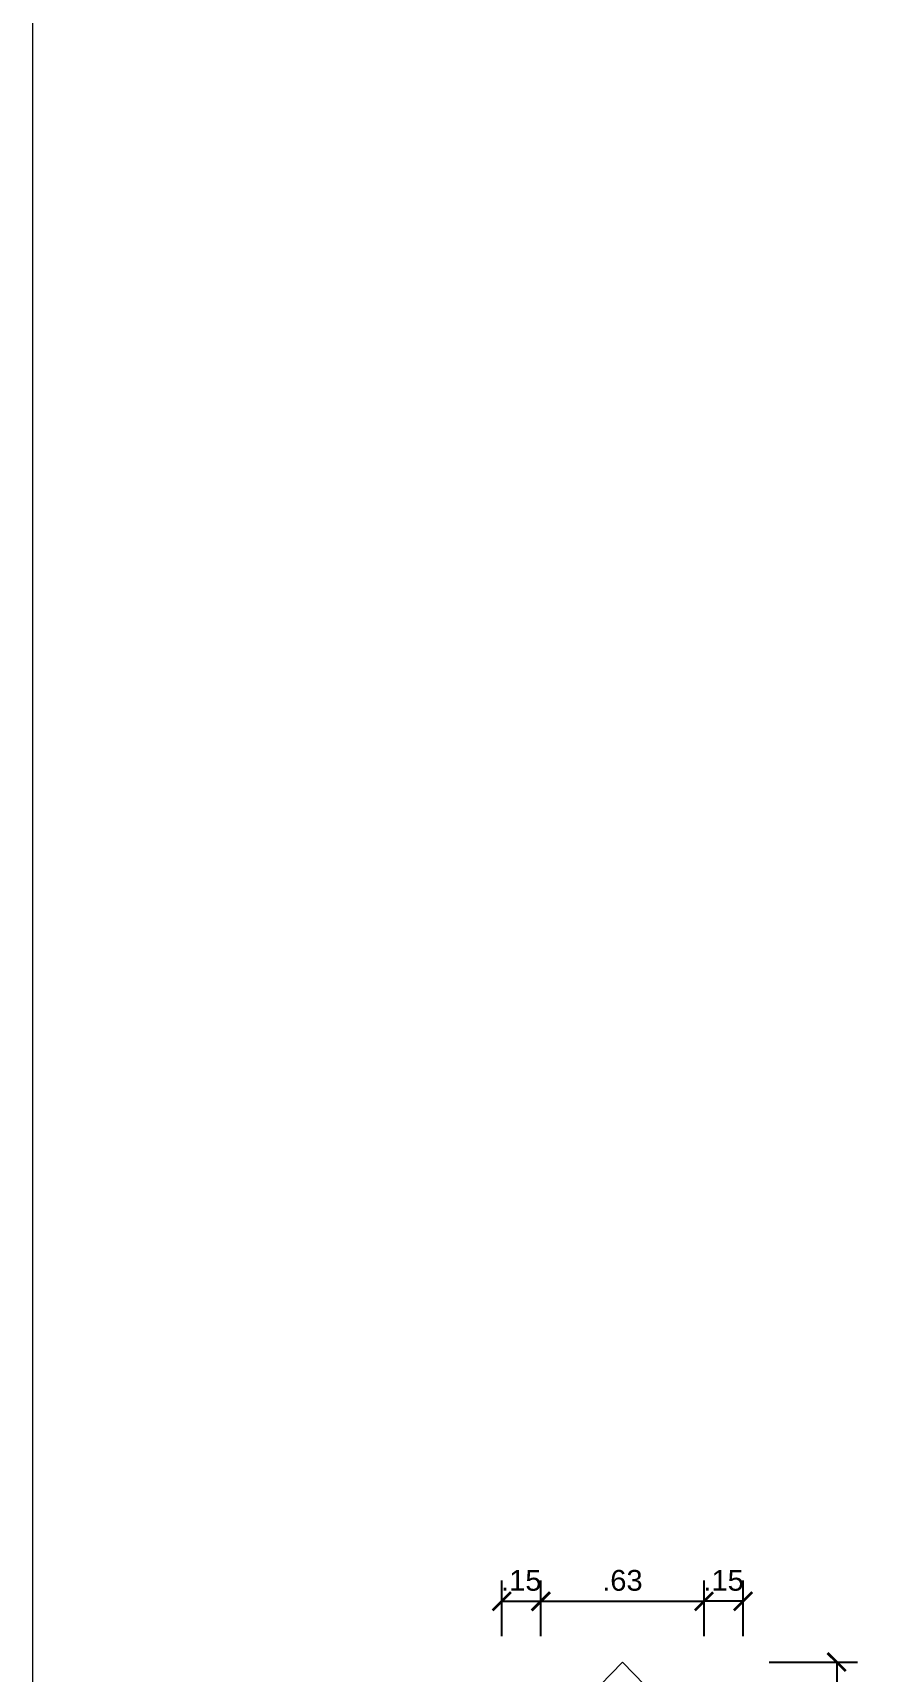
# Model space of a CAD drawing. Header units: millimetres. Extents: x 107 to 309, y 11 to 70.
# Drawn here: x 218.78 to 222, y 23.39 to 29.7 of the extents above; entities that cross this region are included whole.
import ezdxf

# ---------------------------------------------------------------- set-up
doc = ezdxf.new("R2010")
doc.units = ezdxf.units.MM
doc.header["$PDMODE"] = 32
doc.layers.get('0').update_dxf_attribs({"lineweight": 0})
doc.layers.get('Defpoints').update_dxf_attribs({"color": 167, "lineweight": 0})
for name, color, linetype, lineweight in [('A-Dims', 22, 'Continuous', 0), ('A-Draw', 2, 'Continuous', 0), ('A-Stair', 53, 'Continuous', 0)]:
    doc.layers.add(name, color=color, linetype=linetype, lineweight=lineweight)
doc.styles.add('ejes', font='swissel.ttf')
doc.dimstyles.new('DIM50', dxfattribs={"dimtxt": 0.08, "dimasz": 0.07, "dimexe": 0.08, "dimexo": 0.1, "dimgap": 0.04, "dimtad": 2, "dimzin": 4, "dimdsep": 46, "dimtxsty": 'ejes', "dimblk": 'ARCHTICK', "dimcen": 0.05, "dimadec": 0, "dimazin": 0, "dimtfac": 1, "dimtix": 1, "dimtmove": 0, "dimatfit": 3, "dimfxl": 0.08, "dimarcsym": 0})

# ---------------------------------------------------------------- blocks, each defined once
blk = doc.blocks.new('_ArchTick')
at = {"color": 0, "linetype": 'ByBlock', "const_width": 0.15}
blk.add_lwpolyline([(-0.5, -0.5), (0.5, 0.5)], dxfattribs=at)
blk = doc.blocks.new('*D351')
at = {"layer": 'A-Dims', "color": 0, "lineweight": -2}
for p, q in [((221.3606, 23.533), (221.3606, 23.7467)), ((221.5107, 23.533), (221.5107, 23.7467)), ((221.5107, 23.6667), (221.3606, 23.6667))]:
    blk.add_line(p, q, dxfattribs=at)
at = {"layer": 'Defpoints', "color": 0}
for p in [(221.3606, 23.6667), (221.3606, 23.433), (221.5107, 23.433)]:
    blk.add_point(p, dxfattribs=at)
at = {"layer": 'A-Dims', "color": 0, "lineweight": -2, "xscale": 0.07, "yscale": 0.07, "zscale": 0.07}
blk.add_blockref('_ArchTick', (221.3606, 23.6667), dxfattribs=at)
at = {"layer": 'A-Dims', "color": 0, "lineweight": -2, "xscale": 0.07, "yscale": 0.07, "zscale": 0.07, "rotation": 180}
blk.add_blockref('_ArchTick', (221.5107, 23.6667), dxfattribs=at)
at = {"layer": 'A-Dims', "color": 0, "insert": (221.4357, 23.7467), "char_height": 0.08, "attachment_point": 5, "style": 'ejes'}
blk.add_mtext('.15', dxfattribs=at)
blk = doc.blocks.new('*D352')
at = {"layer": 'A-Dims', "color": 0, "lineweight": -2}
for p, q in [((220.7336, 23.533), (220.7336, 23.7467)), ((221.3606, 23.533), (221.3606, 23.7467)), ((220.7336, 23.6667), (221.3606, 23.6667))]:
    blk.add_line(p, q, dxfattribs=at)
at = {"layer": 'Defpoints', "color": 0}
for p in [(221.3606, 23.6667), (220.7336, 23.433), (221.3606, 23.433)]:
    blk.add_point(p, dxfattribs=at)
at = {"layer": 'A-Dims', "color": 0, "lineweight": -2, "xscale": 0.07, "yscale": 0.07, "zscale": 0.07, "rotation": 180}
blk.add_blockref('_ArchTick', (220.7336, 23.6667), dxfattribs=at)
at = {"layer": 'A-Dims', "color": 0, "lineweight": -2, "xscale": 0.07, "yscale": 0.07, "zscale": 0.07}
blk.add_blockref('_ArchTick', (221.3606, 23.6667), dxfattribs=at)
at = {"layer": 'A-Dims', "color": 0, "insert": (221.0471, 23.7467), "char_height": 0.08, "attachment_point": 5, "style": 'ejes'}
blk.add_mtext('.63', dxfattribs=at)
blk = doc.blocks.new('*D353')
at = {"layer": 'A-Dims', "color": 0, "lineweight": -2}
for p, q in [((220.5836, 23.533), (220.5836, 23.7467)), ((220.7336, 23.533), (220.7336, 23.7467)), ((220.5836, 23.6667), (220.7336, 23.6667))]:
    blk.add_line(p, q, dxfattribs=at)
at = {"layer": 'Defpoints', "color": 0}
for p in [(220.7336, 23.6667), (220.5836, 23.433), (220.7336, 23.433)]:
    blk.add_point(p, dxfattribs=at)
at = {"layer": 'A-Dims', "color": 0, "lineweight": -2, "xscale": 0.07, "yscale": 0.07, "zscale": 0.07}
blk.add_blockref('_ArchTick', (220.5836, 23.6667), dxfattribs=at)
at = {"layer": 'A-Dims', "color": 0, "lineweight": -2, "xscale": 0.07, "yscale": 0.07, "zscale": 0.07, "rotation": 180}
blk.add_blockref('_ArchTick', (220.7336, 23.6667), dxfattribs=at)
at = {"layer": 'A-Dims', "color": 0, "insert": (220.6586, 23.7467), "char_height": 0.08, "attachment_point": 5, "style": 'ejes'}
blk.add_mtext('.15', dxfattribs=at)
blk = doc.blocks.new('*D365')
at = {"layer": 'A-Dims', "color": 0, "lineweight": -2}
for p, q in [((221.6107, 23.433), (221.9502, 23.433)), ((221.8702, 23.433), (221.8702, 23.033)), ((221.6107, 23.033), (221.9502, 23.033))]:
    blk.add_line(p, q, dxfattribs=at)
at = {"layer": 'Defpoints', "color": 0}
for p in [(221.5107, 23.433), (221.5107, 23.033), (221.8702, 23.033)]:
    blk.add_point(p, dxfattribs=at)
at = {"layer": 'A-Dims', "color": 0, "lineweight": -2, "xscale": 0.07, "yscale": 0.07, "zscale": 0.07}
for p, rotation in [((221.8702, 23.433), 90), ((221.8702, 23.033), 270)]:
    blk.add_blockref('_ArchTick', p, dxfattribs=dict(at, rotation=rotation))
at = {"layer": 'A-Dims', "color": 0, "insert": (221.9502, 23.233), "char_height": 0.08, "attachment_point": 5, "rotation": 90, "style": 'ejes'}
blk.add_mtext('.40', dxfattribs=at)

msp = doc.modelspace()

# ---------------------------------------------------------------- linework, layer by layer
at = {"layer": 'A-Draw'}
msp.add_line((218.7821, 14.2499), (218.7821, 58.5144), dxfattribs=at)
at = {"layer": 'A-Stair'}
for q in [(220.6586, 23.033), (221.4357, 23.033)]:
    msp.add_line((221.0471, 23.433), q, dxfattribs=at)

# ---------------------------------------------------------------- dimensions: what is measured, and where the dimension line sits
at = {"layer": 'A-Dims'}
for base, p1, p2, picture, middle in [((220.7336, 23.6667), (220.5836, 23.433), (220.7336, 23.433), '*D353', (220.6586, 23.7467)), ((221.3606, 23.6667), (220.7336, 23.433), (221.3606, 23.433), '*D352', (221.0471, 23.7467)), ((221.3606, 23.6667), (221.5107, 23.433), (221.3606, 23.433), '*D351', (221.4357, 23.7467))]:
    dim = msp.add_linear_dim(base=base, p1=p1, p2=p2, dimstyle='DIM50', dxfattribs=at)
    dim.commit()
    dim.dimension.update_dxf_attribs({"geometry": picture, "text_midpoint": middle})
dim = msp.add_linear_dim(base=(221.8702, 23.033), p1=(221.5107, 23.433), p2=(221.5107, 23.033), angle=90, dimstyle='DIM50', dxfattribs=at)
dim.commit()
dim.dimension.update_dxf_attribs({"geometry": '*D365', "text_midpoint": (221.9502, 23.233)})

doc.saveas('drawing.dxf')
